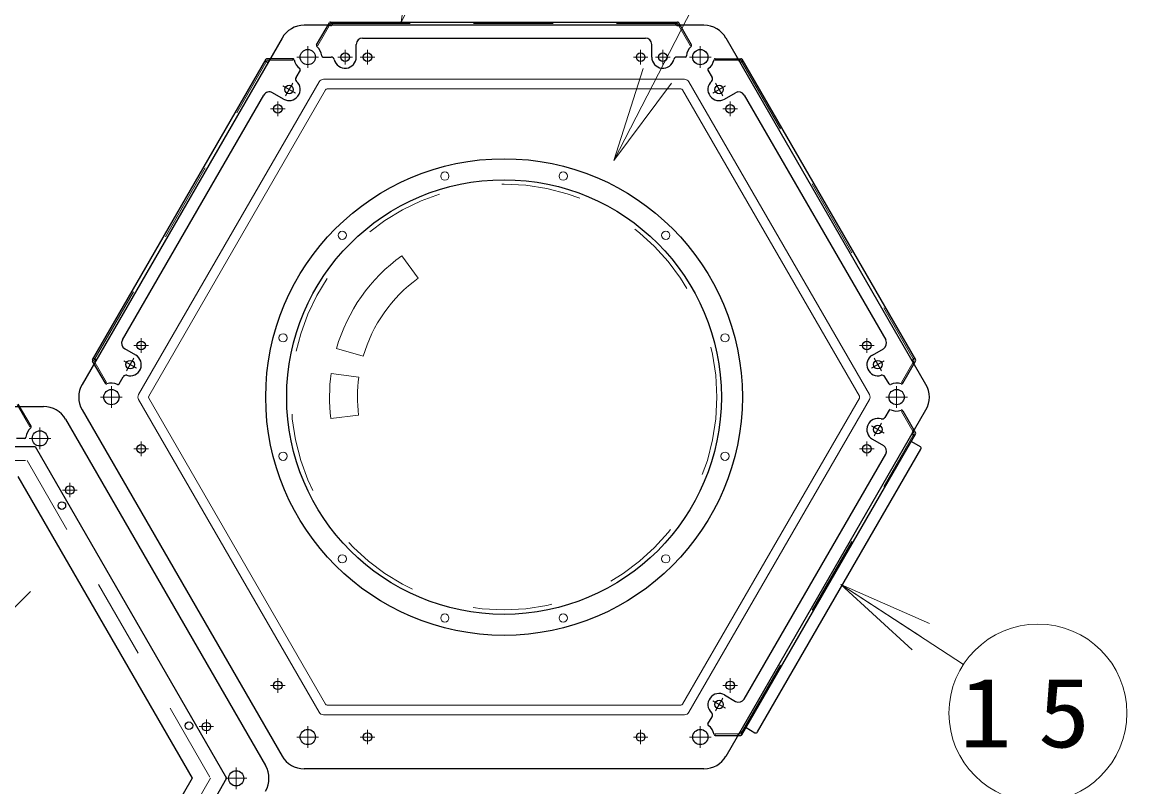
# Model space of a CAD drawing. Units: millimetres on the paper, scale 1:50. Extents: x -385 to 840, y 0 to 267.
# Drawn here: x 284.14 to 318.91, y 74.9 to 98.97 of the extents above; entities that cross this region are included whole.
import ezdxf

# ---------------------------------------------------------------- set-up
doc = ezdxf.new("R2010")
doc.units = ezdxf.units.MM
doc.linetypes.add('USER1', pattern=[4.5, 2.5, -2])
doc.linetypes.add('USER2', pattern=[6, 3, -1, 1, -1])
doc.layers.add('1_50', color=7, linetype='Continuous', lineweight=25)
doc.styles.add('ＭＳ ゴシック', font='')
doc.styles.get('ＭＳ ゴシック').set_extended_font_data('MS Gothic')

# ---------------------------------------------------------------- blocks, each defined once
blk = doc.blocks.new('open_arrow')
at = {"color": 0, "linetype": 'Continuous', "lineweight": -2}
blk.add_lwpolyline([(7.5, 1.25), (0, 0), (7.5, -1.25)], dxfattribs=at)

msp = doc.modelspace()

# ---------------------------------------------------------------- linework, layer by layer
at = {"layer": '1_50', "lineweight": 13}
for p, q in [((302.765, 94.615), (308.494, 105.741)), ((312.15, 79.212), (309.91, 81.27)), ((309.91, 81.27), (312.696, 80.05)), ((309.91, 81.27), (312.423, 79.631)), ((313.766, 78.755), (309.91, 81.27))]:
    msp.add_line(p, q, dxfattribs=at)
at = {"layer": '1_50', "color": 131}
for p, q in [((305.601, 98.872), (293.015, 98.872)), ((292.322, 98.472), (286.029, 87.572)), ((312.587, 87.572), (306.294, 98.472)), ((272.231, 86.872), (284.817, 86.872)), ((286.029, 86.772), (292.322, 75.872)), ((306.294, 75.872), (312.587, 86.772)), ((285.51, 86.472), (291.803, 75.572)), ((305.601, 75.472), (293.015, 75.472))]:
    msp.add_line(p, q, dxfattribs=at)
at = {"layer": '1_50', "color": 190}
for p, q in [((293.41, 98.255), (293.812, 98.952)), ((293.85, 98.866), (293.785, 98.866)), ((293.847, 98.972), (304.77, 98.972)), ((293.91, 98.926), (293.91, 98.972)), ((304.707, 98.926), (304.707, 98.972)), ((304.767, 98.866), (304.831, 98.866)), ((305.207, 98.255), (304.805, 98.952)), ((294.858, 98.472), (303.758, 98.472)), ((294.658, 97.872), (294.658, 98.272)), ((303.958, 97.872), (303.958, 98.272)), ((286.358, 88.342), (291.82, 97.802)), ((291.828, 97.724), (291.788, 97.747)), ((292.659, 97.822), (291.855, 97.822)), ((291.91, 97.746), (291.942, 97.802)), ((293.609, 97.872), (293.87, 97.872)), ((305.008, 97.872), (304.747, 97.872)), ((305.957, 97.822), (306.762, 97.822)), ((306.706, 97.746), (306.674, 97.802)), ((306.788, 97.724), (306.828, 97.747)), ((306.796, 97.802), (312.258, 88.342)), ((292.891, 97.458), (292.761, 97.232)), ((305.725, 97.458), (305.855, 97.232)), ((287.297, 88.968), (291.747, 96.676)), ((292.367, 96.549), (292.02, 96.749)), ((306.25, 96.549), (306.596, 96.749)), ((306.869, 96.676), (311.319, 88.968)), ((287.717, 88.495), (287.37, 88.695)), ((310.9, 88.495), (311.246, 88.695)), ((286.43, 88.374), (286.39, 88.397)), ((312.187, 88.374), (312.227, 88.397)), ((286.761, 87.605), (286.358, 88.302)), ((286.452, 88.292), (286.419, 88.236)), ((311.856, 87.605), (312.258, 88.302)), ((312.165, 88.292), (312.197, 88.236)), ((287.192, 87.586), (287.322, 87.812)), ((311.424, 87.586), (311.294, 87.812)), ((284.422, 86.255), (284.02, 86.952)), ((311.424, 86.758), (311.294, 86.532)), ((311.856, 86.739), (312.258, 86.042)), ((306.796, 76.542), (312.258, 86.002)), ((312.165, 86.052), (312.197, 86.108)), ((312.187, 85.97), (312.227, 85.947)), ((284.223, 85.872), (283.962, 85.872)), ((310.9, 85.849), (311.246, 85.649)), ((306.869, 77.668), (311.319, 85.376)), ((306.25, 77.795), (306.596, 77.595)), ((305.725, 76.886), (305.855, 77.112)), ((305.957, 76.522), (306.762, 76.522)), ((306.706, 76.598), (306.674, 76.542)), ((306.788, 76.62), (306.828, 76.597))]:
    msp.add_line(p, q, dxfattribs=at)
at = {"layer": '1_50', "color": 190, "linetype": 'USER1', "lineweight": 13}
for p, q in [((293.45, 98.233), (293.85, 98.926)), ((293.85, 98.926), (304.767, 98.926)), ((305.167, 98.233), (304.767, 98.926)), ((293.45, 98.233), (293.41, 98.256)), ((305.167, 98.233), (305.206, 98.256)), ((286.4, 88.322), (291.858, 97.776)), ((292.658, 97.776), (291.858, 97.776)), ((292.658, 97.776), (292.658, 97.822)), ((305.958, 97.776), (305.958, 97.822)), ((305.958, 97.776), (306.758, 97.776)), ((306.758, 97.776), (312.217, 88.322)), ((286.8, 87.629), (286.4, 88.322)), ((311.817, 87.629), (312.217, 88.322)), ((286.8, 87.629), (286.76, 87.606)), ((311.817, 87.629), (311.857, 87.606)), ((284.382, 86.233), (283.982, 86.926)), ((311.817, 86.715), (311.857, 86.738)), ((311.817, 86.715), (312.217, 86.022)), ((284.382, 86.233), (284.422, 86.256)), ((306.758, 76.568), (312.217, 86.022)), ((305.958, 76.568), (306.758, 76.568)), ((305.958, 76.568), (305.958, 76.522))]:
    msp.add_line(p, q, dxfattribs=at)
at = {"layer": '1_50', "linetype": 'USER2', "lineweight": 13}
for p, q in [((293.131, 98.212), (293.131, 97.532)), ((305.486, 98.212), (305.486, 97.532)), ((292.791, 97.872), (293.471, 97.872)), ((305.146, 97.872), (305.826, 97.872)), ((286.953, 87.512), (286.953, 86.832)), ((311.664, 87.512), (311.664, 86.832)), ((286.613, 87.172), (287.293, 87.172)), ((311.324, 87.172), (312.004, 87.172)), ((284.701, 86.212), (284.701, 85.532)), ((285.041, 85.872), (284.361, 85.872)), ((293.131, 76.812), (293.131, 76.132)), ((305.486, 76.812), (305.486, 76.132)), ((292.791, 76.472), (293.471, 76.472)), ((305.146, 76.472), (305.826, 76.472)), ((290.879, 75.512), (290.879, 74.832)), ((291.219, 75.172), (290.539, 75.172))]:
    msp.add_line(p, q, dxfattribs=at)
at = {"layer": '1_50', "color": 2, "linetype": 'USER2', "lineweight": 13}
for p, q in [((294.308, 98.102), (294.308, 97.642)), ((295.008, 98.102), (295.008, 97.642)), ((303.608, 98.102), (303.608, 97.642)), ((304.308, 98.102), (304.308, 97.642)), ((294.538, 97.872), (294.078, 97.872)), ((294.778, 97.872), (295.238, 97.872)), ((303.378, 97.872), (303.838, 97.872)), ((304.538, 97.872), (304.078, 97.872)), ((292.657, 97.051), (292.427, 96.653)), ((306.19, 96.653), (305.96, 97.051)), ((292.343, 96.967), (292.741, 96.737)), ((306.274, 96.967), (305.876, 96.737)), ((292.192, 96.476), (292.192, 96.016)), ((306.425, 96.476), (306.425, 96.016)), ((292.422, 96.246), (291.962, 96.246)), ((306.195, 96.246), (306.655, 96.246)), ((287.892, 89.028), (287.892, 88.568)), ((310.725, 89.028), (310.725, 88.568)), ((288.122, 88.798), (287.662, 88.798)), ((310.495, 88.798), (310.955, 88.798)), ((287.657, 88.391), (287.427, 87.993)), ((311.19, 87.993), (310.96, 88.391)), ((287.343, 88.307), (287.741, 88.077)), ((311.274, 88.307), (310.876, 88.077)), ((311.274, 86.037), (310.876, 86.267)), ((311.19, 86.351), (310.96, 85.953)), ((288.122, 85.546), (287.662, 85.546)), ((287.892, 85.316), (287.892, 85.776)), ((310.495, 85.546), (310.955, 85.546)), ((310.725, 85.316), (310.725, 85.776)), ((285.41, 84.246), (285.87, 84.246)), ((285.64, 84.476), (285.64, 84.016)), ((292.192, 77.868), (292.192, 78.328)), ((306.425, 77.868), (306.425, 78.328)), ((292.422, 78.098), (291.962, 78.098)), ((306.195, 78.098), (306.655, 78.098)), ((306.274, 77.377), (305.876, 77.607)), ((306.19, 77.691), (305.96, 77.293)), ((289.94, 77.028), (289.94, 76.568)), ((289.71, 76.798), (290.17, 76.798)), ((295.008, 76.242), (295.008, 76.702)), ((303.608, 76.242), (303.608, 76.702)), ((294.778, 76.472), (295.238, 76.472)), ((303.378, 76.472), (303.838, 76.472))]:
    msp.add_line(p, q, dxfattribs=at)
at = {"layer": '1_50', "color": 131, "lineweight": 13}
for p, q in [((293.489, 97.092), (287.807, 87.252)), ((304.989, 97.172), (293.627, 97.172)), ((310.809, 87.252), (305.128, 97.092)), ((293.691, 96.842), (288.125, 87.202)), ((304.874, 96.872), (293.743, 96.872)), ((310.492, 87.202), (304.926, 96.842)), ((287.807, 87.092), (293.489, 77.252)), ((288.125, 87.142), (293.691, 77.502)), ((304.926, 77.502), (310.492, 87.142)), ((305.128, 77.252), (310.809, 87.092)), ((293.743, 77.472), (304.874, 77.472)), ((293.627, 77.172), (304.989, 77.172))]:
    msp.add_line(p, q, dxfattribs=at)
at = {"layer": '1_50', "color": 4, "lineweight": 13}
for p, q in [((296.604, 90.909), (296.089, 91.621)), ((294.877, 88.456), (294.034, 88.7)), ((294.738, 87.799), (293.868, 87.918)), ((294.73, 86.605), (293.859, 86.497))]:
    msp.add_line(p, q, dxfattribs=at)
at = {"layer": '1_50', "color": 4}
for p, q in [((272.496, 85.612), (284.551, 85.612)), ((284.551, 85.612), (290.579, 75.172)), ((284.008, 84.672), (289.493, 75.172)), ((289.493, 75.172), (284.008, 65.672)), ((290.579, 75.172), (284.551, 64.732))]:
    msp.add_line(p, q, dxfattribs=at)
at = {"layer": '1_50', "color": 2}
for p, q in [((312.127, 85.775), (312.404, 85.615)), ((307.286, 76.631), (312.426, 85.533)), ((306.927, 76.769), (307.204, 76.609))]:
    msp.add_line(p, q, dxfattribs=at)
at = {"layer": '1_50', "color": 4, "linetype": 'USER1', "lineweight": 13}
for p, q in [((272.75, 85.172), (284.297, 85.172)), ((284.297, 85.172), (290.071, 75.172)), ((290.071, 75.172), (284.297, 65.172))]:
    msp.add_line(p, q, dxfattribs=at)
at = {"layer": '1_50'}
msp.add_line((277.103, 73.751), (284.402, 81.05), dxfattribs=at)
at = {"layer": '1_50', "color": 131}
for centre in [(293.131, 97.872), (305.486, 97.872), (286.953, 87.172), (311.664, 87.172), (284.701, 85.872), (293.131, 76.472), (305.486, 76.472), (290.879, 75.172)]:
    msp.add_circle(centre, 0.24, dxfattribs=at)
at = {"layer": '1_50', "color": 2}
for centre in [(294.308, 97.872), (295.008, 97.872), (303.608, 97.872), (304.308, 97.872), (292.542, 96.852), (306.075, 96.852), (292.192, 96.246), (306.425, 96.246), (287.892, 88.798), (310.725, 88.798), (287.542, 88.192), (311.075, 88.192), (311.075, 86.152), (287.892, 85.546), (310.725, 85.546), (285.64, 84.246), (292.192, 78.098), (306.425, 78.098), (306.075, 77.492), (289.94, 76.798), (295.008, 76.472), (303.608, 76.472)]:
    msp.add_circle(centre, 0.135, dxfattribs=at)
at = {"layer": '1_50', "color": 4}
for centre, radius in [((299.308, 87.172), 7.5), ((299.308, 87.172), 6.84), ((285.392, 83.756), 0.12), ((289.392, 76.828), 0.12)]:
    msp.add_circle(centre, radius, dxfattribs=at)
at = {"layer": '1_50', "color": 140, "lineweight": 13}
for centre in [(297.445, 94.127), (301.172, 94.127), (306.263, 89.036), (306.263, 85.309), (294.217, 82.081), (304.399, 82.081), (297.445, 80.217), (301.172, 80.217)]:
    msp.add_circle(centre, 0.13, dxfattribs=at)
at = {"layer": '1_50', "color": 4, "linetype": 'USER1', "lineweight": 13}
msp.add_circle((299.308, 87.172), 6.7, dxfattribs=at)
at = {"layer": '1_50', "color": 4, "lineweight": 13}
for centre in [(294.217, 92.263), (304.399, 92.263), (292.354, 89.036), (292.354, 85.309)]:
    msp.add_circle(centre, 0.13, dxfattribs=at)
at = {"layer": '1_50', "lineweight": 13}
msp.add_circle((316.111, 77.226), 2.8, dxfattribs=at)
at = {"layer": '1_50', "color": 131}
for centre, start, end in [((293.015, 98.072), 90, 150), ((305.601, 98.072), 30, 90), ((286.722, 87.172), 150, 210), ((311.895, 87.172), 330, 30), ((284.817, 86.072), 30, 90), ((293.015, 76.272), 210, 270), ((305.601, 76.272), 270, 330), ((291.11, 75.172), 330, 30)]:
    msp.add_arc(centre, 0.8, start, end, dxfattribs=at)
at = {"layer": '1_50', "color": 190}
for centre, radius, start, end in [((293.785, 98.826), 0.04, 90, 150), ((293.847, 98.932), 0.04, 90, 150), ((293.85, 98.926), 0.06, 270, 0), ((304.767, 98.926), 0.06, 180, 270), ((304.77, 98.932), 0.04, 30, 90), ((304.831, 98.826), 0.04, 30, 90), ((294.858, 98.272), 0.2, 90, 180), ((303.758, 98.272), 0.2, 0, 90), ((293.444, 98.235), 0.04, 150, 229.1931), ((293.131, 97.872), 0.44, 4.7802, 49.1931), ((305.486, 97.872), 0.44, 130.8069, 175.2198), ((305.172, 98.235), 0.04, 310.8069, 30), ((291.855, 97.782), 0.04, 90, 150), ((291.858, 97.776), 0.06, 240, 330), ((291.977, 97.782), 0.04, 90, 150), ((292.659, 97.782), 0.04, 10.8069, 90), ((293.131, 97.872), 0.44, 190.8069, 235.2198), ((293.609, 97.912), 0.04, 184.7802, 270), ((293.87, 97.772), 0.1, 12.8396, 90), ((294.308, 97.872), 0.35, 192.8396, 0), ((304.308, 97.872), 0.35, 180, 347.1604), ((304.747, 97.772), 0.1, 90, 167.1604), ((305.008, 97.912), 0.04, 270, 355.2198), ((305.486, 97.872), 0.44, 304.7802, 349.1931), ((305.957, 97.782), 0.04, 90, 169.1931), ((306.639, 97.782), 0.04, 30, 90), ((306.758, 97.776), 0.06, 210, 300), ((306.762, 97.782), 0.04, 30, 90), ((292.857, 97.478), 0.04, 330, 55.2198), ((305.76, 97.478), 0.04, 124.7802, 210), ((292.542, 96.852), 0.35, 240, 47.1604), ((292.848, 97.182), 0.1, 150, 227.1604), ((306.075, 96.852), 0.35, 132.8396, 300), ((305.769, 97.182), 0.1, 312.8396, 30), ((291.92, 96.576), 0.2, 60, 150), ((306.696, 96.576), 0.2, 30, 120), ((287.47, 88.868), 0.2, 150, 240), ((311.146, 88.868), 0.2, 300, 30), ((286.393, 88.322), 0.04, 150, 210), ((286.4, 88.322), 0.06, 330, 60), ((287.542, 88.192), 0.35, 252.8396, 60), ((311.075, 88.192), 0.35, 120, 287.1604), ((312.217, 88.322), 0.06, 120, 210), ((312.224, 88.322), 0.04, 330, 30), ((286.454, 88.216), 0.04, 150, 210), ((312.162, 88.216), 0.04, 330, 30), ((287.409, 87.762), 0.1, 72.8396, 150), ((311.208, 87.762), 0.1, 30, 107.1604), ((286.795, 87.625), 0.04, 210, 289.1931), ((286.953, 87.172), 0.44, 64.7802, 109.1931), ((287.157, 87.606), 0.04, 244.7802, 330), ((311.459, 87.606), 0.04, 210, 295.2198), ((311.664, 87.172), 0.44, 70.8069, 115.2198), ((311.821, 87.625), 0.04, 250.8069, 330), ((311.459, 86.738), 0.04, 64.7802, 150), ((311.664, 87.172), 0.44, 244.7802, 289.1931), ((311.821, 86.719), 0.04, 30, 109.1931), ((284.388, 86.235), 0.04, 310.8069, 30), ((311.075, 86.152), 0.35, 72.8396, 240), ((311.208, 86.582), 0.1, 252.8396, 330), ((284.223, 85.912), 0.04, 270, 355.2198), ((284.701, 85.872), 0.44, 130.8069, 175.2198), ((312.217, 86.022), 0.06, 150, 240), ((312.162, 86.128), 0.04, 330, 30), ((312.224, 86.022), 0.04, 330, 30), ((311.146, 85.476), 0.2, 330, 60), ((306.075, 77.492), 0.35, 60, 227.1604), ((306.696, 77.768), 0.2, 240, 330), ((305.769, 77.162), 0.1, 330, 47.1604), ((305.76, 76.866), 0.04, 150, 235.2198), ((305.486, 76.472), 0.44, 10.8069, 55.2198), ((305.957, 76.562), 0.04, 190.8069, 270), ((306.639, 76.562), 0.04, 270, 330), ((306.758, 76.568), 0.06, 60, 150), ((306.762, 76.562), 0.04, 270, 330)]:
    msp.add_arc(centre, radius, start, end, dxfattribs=at)
at = {"layer": '1_50', "color": 131, "lineweight": 13}
for centre, radius, start, end in [((293.627, 97.012), 0.16, 90, 150), ((304.989, 97.012), 0.16, 30, 90), ((293.743, 96.812), 0.06, 90, 150), ((304.874, 96.812), 0.06, 30, 90), ((287.946, 87.172), 0.16, 150, 210), ((288.177, 87.172), 0.06, 150, 210), ((310.44, 87.172), 0.06, 330, 30), ((310.671, 87.172), 0.16, 330, 30), ((293.627, 77.332), 0.16, 210, 270), ((293.743, 77.532), 0.06, 210, 270), ((304.874, 77.532), 0.06, 270, 330), ((304.989, 77.332), 0.16, 270, 330)]:
    msp.add_arc(centre, radius, start, end, dxfattribs=at)
at = {"layer": '1_50', "color": 4, "lineweight": 13}
for radius, start, end in [(5.491, 125.888, 163.8402), (4.613, 125.888, 163.8402), (5.491, 172.1922, 187.0635), (4.613, 172.1922, 187.0635)]:
    msp.add_arc((299.308, 87.172), radius, start, end, dxfattribs=at)
at = {"layer": '1_50', "color": 2}
for centre, start, end in [((312.374, 85.563), 330, 60), ((307.234, 76.661), 240, 330)]:
    msp.add_arc(centre, 0.06, start, end, dxfattribs=at)

# ---------------------------------------------------------------- block references
at = {"layer": '1_50', "lineweight": 13}
for p, xscale, yscale, rotation in [((296.073, 98.975), 0.4, 0.4, 72.7), ((302.765, 94.615), 0.4, 0.4, 62.8), ((313.766, 78.755), 0.001, 0.001, 146.9)]:
    msp.add_blockref('open_arrow', p, dxfattribs=dict(at, xscale=xscale, yscale=yscale, rotation=rotation))

# ---------------------------------------------------------------- texts
at = {"layer": '1_50', "insert": (316.111, 77.226), "char_height": 2.199, "attachment_point": 5, "style": 'ＭＳ ゴシック'}
msp.add_mtext('\\T1.5;\\W1.1;15', dxfattribs=at)

doc.saveas('drawing.dxf')
